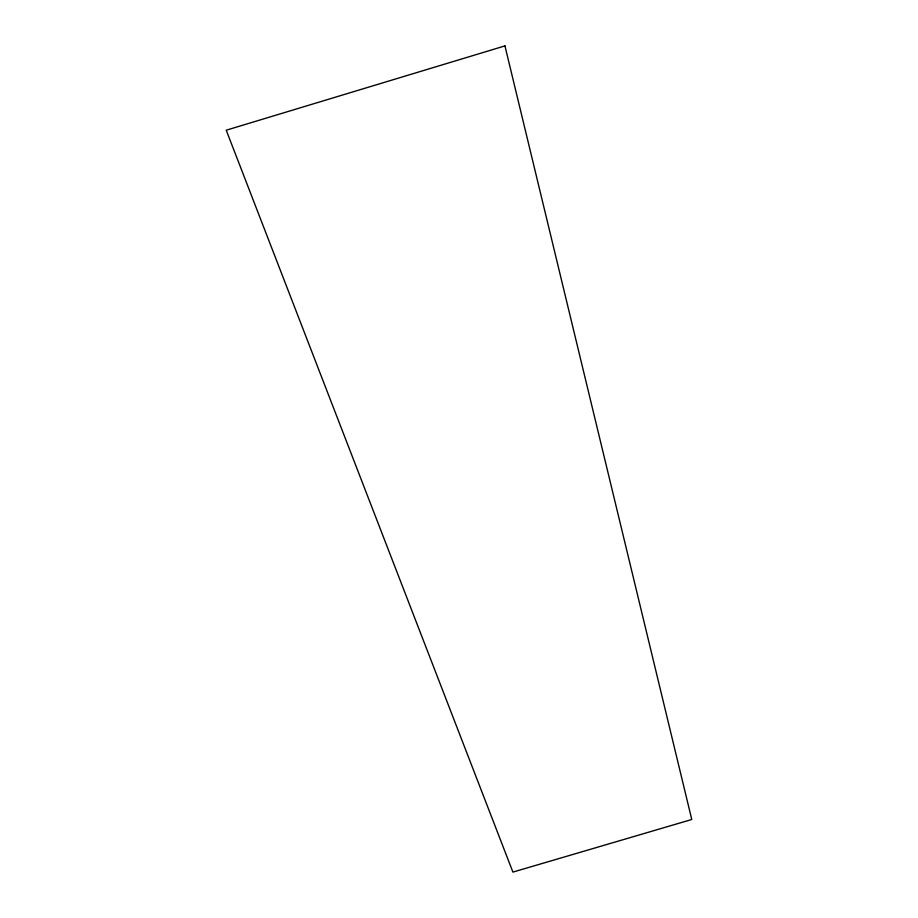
<?xml version="1.0" encoding="UTF-8"?>
<svg xmlns="http://www.w3.org/2000/svg" width="918" height="918" viewBox="0 0 918 918"><rect width="100%" height="100%" fill="white"/><g stroke="black" fill="none" stroke-linecap="round" stroke-linejoin="round"><path stroke-width="1.38" d="M504.946 45.9L226.23 130.207L512.91 872.1L691.77 819.499L504.946 45.9"/></g></svg>
